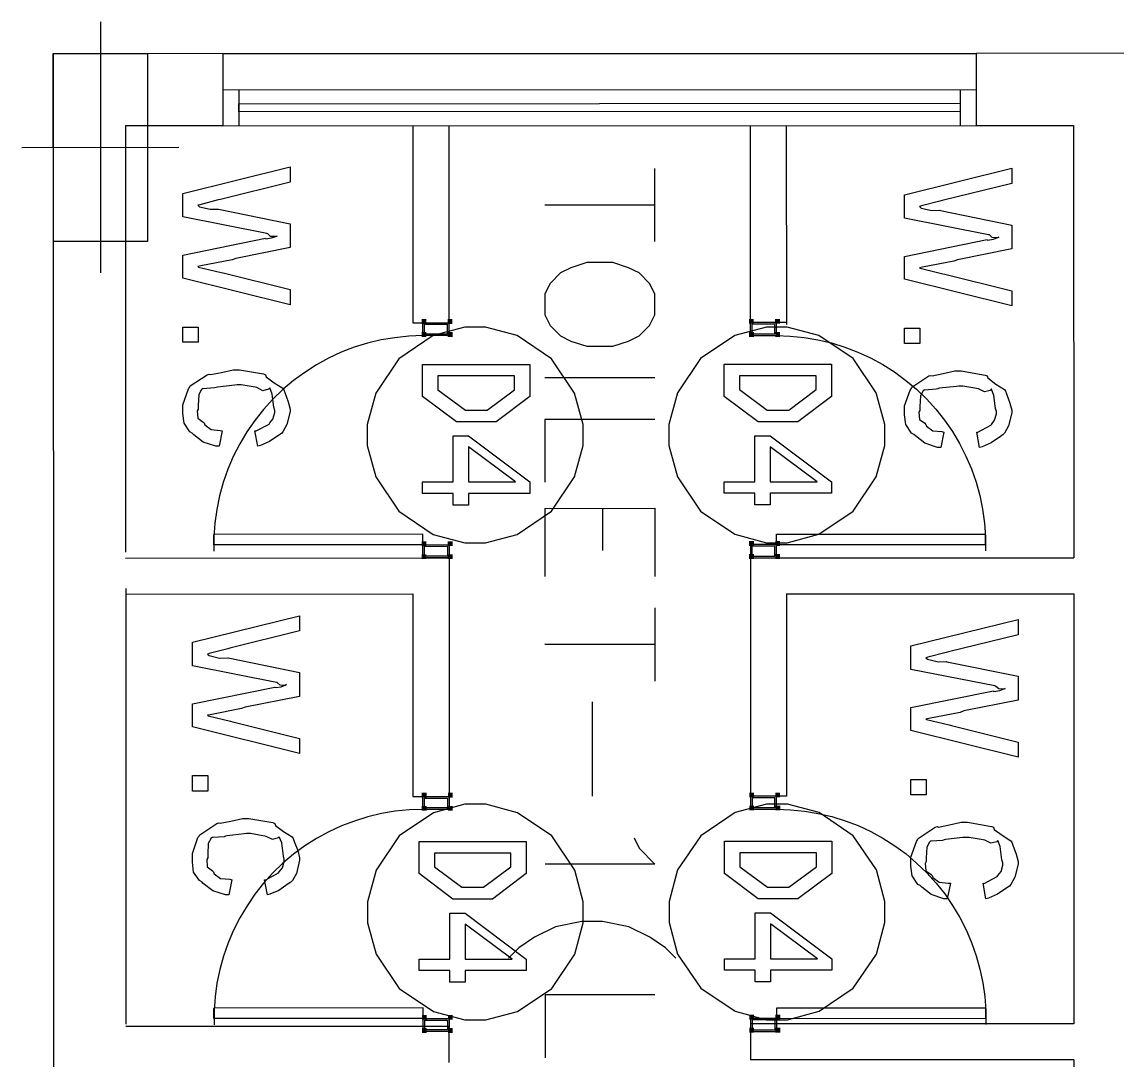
# Model space of a CAD drawing. Extents: x 0 to 23.4, y 0 to 16.5.
# Drawn here: x 2.87 to 3.786, y 14.188 to 15.056 of the extents above; entities that cross this region are included whole.
import ezdxf

# ---------------------------------------------------------------- set-up
doc = ezdxf.new("R2010")
doc.units = 0
doc.layers.get('0').update_dxf_attribs({"linetype": 'CONTINUOUS'})

msp = doc.modelspace()

# ---------------------------------------------------------------- linework, layer by layer
at = {"color": 0}
for points in [[(2.93587, 15.056), (2.93599, 14.846)], [(3.03825, 15.0296), (2.89654, 15.0294)], [(2.89654, 15.0294), (2.89708, 13.7014)], [(3.03825, 15.0296), (3.66813, 15.0297)], [(3.03825, 15.0296), (3.03825, 14.9692)], [(3.80985, 15.0299), (3.66813, 15.0297)], [(3.66813, 15.0297), (3.66813, 14.9694)], [(3.03825, 14.9993), (3.66813, 14.9996)], [(3.05165, 14.9993), (3.05171, 14.9692)], [(3.65474, 14.9996), (3.65474, 14.9694)], [(3.03825, 14.9692), (2.95692, 14.969)], [(2.95692, 14.969), (2.95703, 14.6124)], [(3.03825, 14.9692), (3.66813, 14.9694)], [(3.19706, 14.9692), (3.1971, 14.8044)], [(3.22721, 14.9692), (3.22732, 14.8044)], [(3.47917, 14.9693), (3.47928, 14.8028)], [(3.50939, 14.9693), (3.50944, 14.8028)], [(3.66813, 14.9694), (3.74951, 14.9694)], [(3.74951, 14.9694), (3.74968, 14.6079)], [(3.00151, 14.951), (2.87028, 14.9508)], [(3.39931, 14.9335), (3.39931, 14.8722)], [(3.39931, 14.9028), (3.30746, 14.9028)], [(3.1971, 14.8044), (3.22732, 14.8044)], [(3.20546, 14.7936), (3.20546, 14.8044)], [(3.20546, 14.7936), (3.20546, 14.8044)], [(3.20546, 14.8044), (3.22732, 14.8044)], [(3.20546, 14.8044), (3.22732, 14.8044)], [(3.20682, 14.7949), (3.20682, 14.8031)], [(3.20682, 14.8031), (3.22592, 14.8031)], [(3.22592, 14.8031), (3.22592, 14.7949)], [(3.22732, 14.8044), (3.22732, 14.7936)], [(3.22732, 14.8044), (3.22732, 14.7936)], [(3.47928, 14.8046), (3.47928, 14.7936)], [(3.47928, 14.8046), (3.47928, 14.7936)], [(3.50108, 14.8046), (3.47928, 14.8046)], [(3.50108, 14.8046), (3.47928, 14.8046)], [(3.50944, 14.8046), (3.47928, 14.8046)], [(3.48062, 14.8032), (3.48062, 14.795)], [(3.49972, 14.8032), (3.48062, 14.8032)], [(3.49972, 14.795), (3.49972, 14.8032)], [(3.50114, 14.7936), (3.50108, 14.8046)], [(3.50114, 14.7936), (3.50108, 14.8046)], [(3.20546, 14.7936), (3.19379, 14.7932), (3.18218, 14.7919), (3.17068, 14.79), (3.15935, 14.7874), (3.14822, 14.7839), (3.13732, 14.7797), (3.12674, 14.7749), (3.11654, 14.7692), (3.10672, 14.7629), (3.09728, 14.756), (3.08838, 14.7485), (3.07997, 14.7404), (3.07215, 14.7318), (3.06494, 14.7226), (3.05832, 14.7131), (3.05236, 14.7031), (3.04704, 14.6926), (3.04249, 14.6819), (3.03863, 14.6708), (3.03554, 14.6597), (3.03315, 14.6482), (3.03157, 14.6367), (3.03076, 14.625), (3.03076, 14.6133)], [(3.22732, 14.7936), (3.20546, 14.7936)], [(3.22732, 14.7936), (3.20546, 14.7936)], [(3.22592, 14.7949), (3.20682, 14.7949)], [(3.47928, 14.7936), (3.50114, 14.7936)], [(3.47928, 14.7936), (3.50114, 14.7936)], [(3.48062, 14.795), (3.49972, 14.795)], [(3.50114, 14.7936), (3.51275, 14.7933), (3.52436, 14.7921), (3.53586, 14.7901), (3.54719, 14.7875), (3.55838, 14.784), (3.56922, 14.7799), (3.57981, 14.775), (3.59006, 14.7694), (3.59988, 14.7632), (3.60932, 14.7562), (3.61822, 14.7488), (3.62663, 14.7407), (3.63444, 14.7321), (3.64171, 14.7229), (3.64833, 14.7133), (3.65429, 14.7033), (3.65961, 14.6929), (3.66417, 14.6822), (3.66803, 14.6711), (3.67117, 14.66), (3.6735, 14.6485), (3.67513, 14.6369), (3.67594, 14.6253), (3.676, 14.6136)], [(3.30751, 14.7585), (3.39936, 14.7585)], [(3.39942, 14.7235), (3.30757, 14.7235), (3.30757, 14.671)], [(3.30757, 14.649), (3.39942, 14.6492), (3.39947, 14.5922)], [(3.30757, 14.649), (3.30761, 14.5922)], [(3.35568, 14.649), (3.35568, 14.614)], [(3.20551, 14.6275), (3.03065, 14.6274)], [(3.03065, 14.6186), (3.03065, 14.6274)], [(3.20551, 14.6186), (3.20551, 14.6275)], [(3.50119, 14.6275), (3.67606, 14.6276)], [(3.50119, 14.6188), (3.50119, 14.6275)], [(3.67606, 14.6189), (3.67606, 14.6276)], [(3.20551, 14.6186), (3.03065, 14.6186)], [(3.20551, 14.6186), (3.22738, 14.6188)], [(3.20551, 14.6186), (3.22738, 14.6188)], [(3.20551, 14.6078), (3.20551, 14.6186)], [(3.20551, 14.6078), (3.20551, 14.6186)], [(3.20688, 14.6092), (3.20688, 14.6174)], [(3.20688, 14.6174), (3.22601, 14.6174)], [(3.22601, 14.6174), (3.22601, 14.6092)], [(3.22738, 14.6188), (3.22738, 14.6078)], [(3.22738, 14.6188), (3.22738, 14.6078)], [(3.47933, 14.6188), (3.47933, 14.6079)], [(3.47933, 14.6188), (3.47933, 14.6079)], [(3.50119, 14.6188), (3.47933, 14.6188)], [(3.50119, 14.6188), (3.47933, 14.6188)], [(3.49983, 14.6175), (3.48068, 14.6174)], [(3.48068, 14.6174), (3.48068, 14.6092)], [(3.49983, 14.6093), (3.49983, 14.6175)], [(3.50119, 14.6188), (3.67606, 14.6189)], [(3.50119, 14.6079), (3.50119, 14.6188)], [(3.50119, 14.6079), (3.50119, 14.6188)], [(2.95703, 14.6076), (3.22738, 14.6078)], [(3.22738, 14.6078), (3.20551, 14.6078)], [(3.22738, 14.6078), (3.20551, 14.6078)], [(3.22601, 14.6092), (3.20688, 14.6092)], [(3.22738, 14.6078), (3.22749, 14.4065)], [(3.47933, 14.6079), (3.47944, 14.4085)], [(3.47933, 14.6079), (3.74968, 14.6079)], [(3.47933, 14.6079), (3.50119, 14.6079)], [(3.47933, 14.6079), (3.50119, 14.6079)], [(3.48068, 14.6092), (3.49983, 14.6093)], [(2.95708, 14.5822), (2.95725, 14.2178)], [(3.50956, 14.5776), (3.74968, 14.5778)], [(3.74968, 14.5778), (3.74972, 14.4222)], [(2.95708, 14.5775), (3.19721, 14.5776)], [(2.95708, 14.5724), (2.95725, 14.2178)], [(3.19721, 14.5776), (3.19726, 14.4083)], [(3.50956, 14.5776), (3.5096, 14.4085)], [(3.39947, 14.566), (3.39947, 14.5047)], [(3.39947, 14.5354), (3.30761, 14.5354)], [(3.347, 14.4872), (3.34706, 14.4085)], [(3.74972, 14.4393), (3.74983, 14.2181)], [(3.19726, 14.4083), (3.22749, 14.4083)], [(3.20562, 14.3974), (3.20562, 14.4083)], [(3.20562, 14.3974), (3.20562, 14.4083)], [(3.20562, 14.4083), (3.22749, 14.4083)], [(3.20562, 14.4083), (3.22749, 14.4083)], [(3.20697, 14.3987), (3.20697, 14.4069)], [(3.20697, 14.4069), (3.22613, 14.4069)], [(3.22613, 14.4069), (3.22613, 14.3987)], [(3.22749, 14.4083), (3.22749, 14.3974)], [(3.22749, 14.4083), (3.22749, 14.3974)], [(3.47944, 14.4085), (3.47944, 14.3975)], [(3.47944, 14.4085), (3.47944, 14.3975)], [(3.50131, 14.4085), (3.47944, 14.4085)], [(3.50131, 14.4085), (3.47944, 14.4085)], [(3.5096, 14.4085), (3.47944, 14.4085)], [(3.48079, 14.4071), (3.48079, 14.3989)], [(3.49989, 14.4071), (3.48079, 14.4071)], [(3.49994, 14.3989), (3.49989, 14.4071)], [(3.50131, 14.3975), (3.50131, 14.4085)], [(3.50131, 14.3975), (3.50131, 14.4085)], [(3.20562, 14.3974), (3.19396, 14.3969), (3.18235, 14.3958), (3.17085, 14.3939), (3.1595, 14.3911), (3.14839, 14.3876), (3.13747, 14.3835), (3.1269, 14.3786), (3.11669, 14.3731), (3.10688, 14.3668), (3.0975, 14.3599), (3.08854, 14.3524), (3.08018, 14.3443), (3.07232, 14.3356), (3.06511, 14.3264), (3.05849, 14.3168), (3.05251, 14.3068), (3.04725, 14.2964), (3.04264, 14.2857), (3.03879, 14.2747), (3.03569, 14.2635), (3.03336, 14.2521), (3.03174, 14.2406), (3.03093, 14.2289), (3.03093, 14.2172)], [(3.22749, 14.3974), (3.20562, 14.3974)], [(3.22749, 14.3974), (3.20562, 14.3974)], [(3.22613, 14.3987), (3.20697, 14.3987)], [(3.47944, 14.3975), (3.50131, 14.3975)], [(3.47944, 14.3975), (3.50131, 14.3975)], [(3.48079, 14.3989), (3.49994, 14.3989)], [(3.50131, 14.3975), (3.51297, 14.3971), (3.52453, 14.396), (3.53603, 14.394), (3.54736, 14.3914), (3.55854, 14.3879), (3.56939, 14.3838), (3.57997, 14.3788), (3.59022, 14.3732), (3.60004, 14.3669), (3.60949, 14.3601), (3.61838, 14.3525), (3.62679, 14.3444), (3.6346, 14.3358), (3.64187, 14.3267), (3.64849, 14.3171), (3.65446, 14.3071), (3.65978, 14.2967), (3.66433, 14.286), (3.66818, 14.275), (3.67133, 14.2637), (3.67367, 14.2524), (3.67529, 14.2408), (3.67611, 14.2292), (3.67617, 14.2175)], [(3.38206, 14.3735), (3.38644, 14.3649), (3.39958, 14.3517), (3.30767, 14.3517)], [(3.4171, 14.2729), (3.40831, 14.2817), (3.39518, 14.2904), (3.37771, 14.2992), (3.35585, 14.3036), (3.33832, 14.3036), (3.31646, 14.2992), (3.29899, 14.2904), (3.28586, 14.2817), (3.27713, 14.2729)], [(3.39958, 14.2424), (3.30772, 14.2424), (3.30778, 14.1897)], [(3.20568, 14.2313), (3.03082, 14.2311)], [(3.03082, 14.2225), (3.03082, 14.2311)], [(3.20568, 14.2225), (3.20568, 14.2313)], [(3.50136, 14.2226), (3.50136, 14.2314)], [(3.50136, 14.2314), (3.67622, 14.2314)], [(3.67622, 14.2228), (3.67622, 14.2314)], [(3.20568, 14.2225), (3.03082, 14.2225)], [(3.20568, 14.2115), (3.20568, 14.2225)], [(3.20568, 14.2115), (3.20568, 14.2225)], [(3.20568, 14.2225), (3.22754, 14.2225)], [(3.20568, 14.2225), (3.22754, 14.2225)], [(3.20708, 14.2129), (3.20703, 14.2211)], [(3.20703, 14.2211), (3.22618, 14.2211)], [(3.22618, 14.2211), (3.22618, 14.2129)], [(3.22754, 14.2225), (3.22754, 14.2115)], [(3.22754, 14.2225), (3.22754, 14.2115)], [(3.47949, 14.2226), (3.47949, 14.2117)], [(3.47949, 14.2226), (3.47949, 14.2117)], [(3.50136, 14.2226), (3.47949, 14.2226)], [(3.50136, 14.2226), (3.47949, 14.2226)], [(3.48085, 14.2213), (3.48085, 14.2131)], [(3.5, 14.2213), (3.48085, 14.2213)], [(3.5, 14.2131), (3.5, 14.2213)], [(3.50136, 14.2226), (3.67622, 14.2228)], [(3.50136, 14.2117), (3.50136, 14.2226)], [(3.50136, 14.2117), (3.50136, 14.2226)], [(2.95725, 14.216), (3.22754, 14.216)], [(3.22618, 14.2129), (3.20708, 14.2129)], [(3.22754, 14.1858), (3.22754, 14.216)], [(3.74983, 14.2181), (3.47949, 14.2181)], [(3.47949, 14.2181), (3.47949, 14.1878)], [(3.47949, 14.2117), (3.50136, 14.2117)], [(3.47949, 14.2117), (3.50136, 14.2117)], [(3.48085, 14.2131), (3.5, 14.2131)], [(3.22754, 14.2115), (3.20568, 14.2115)], [(3.22754, 14.2115), (3.20568, 14.2115)], [(3.74983, 14.1879), (3.47949, 14.1878)], [(3.74983, 14.1879), (3.75006, 13.7018)]]:
    msp.add_lwpolyline(points, dxfattribs=at)
for points in [[(2.89649, 15.0297), (2.97526, 15.0297), (2.97532, 14.8722), (2.8966, 14.8722), (2.89649, 15.0297)], [(2.89649, 15.0297), (2.97526, 15.0297), (2.97532, 14.8722), (2.8966, 14.8722), (2.89649, 15.0297)], [(2.97532, 14.8722), (2.8966, 14.8722), (2.89649, 15.0297), (2.97526, 15.0297), (2.97532, 14.8722)], [(3.05165, 14.9808), (3.05165, 14.9876), (3.65474, 14.9879), (3.65474, 14.9811), (3.05165, 14.9808)], [(3.05165, 14.9808), (3.05165, 14.9876), (3.65474, 14.9879), (3.65474, 14.9811), (3.05165, 14.9808)], [(3.00483, 14.9126), (3.09446, 14.9347), (3.09446, 14.9219), (3.03629, 14.9076), (3.0344, 14.9071), (3.01893, 14.9031), (3.01742, 14.9026), (3.01882, 14.9014), (3.02761, 14.8993), (3.03435, 14.8994), (3.03478, 14.8993), (3.09446, 14.8872), (3.09446, 14.8672), (3.0491, 14.8582), (3.04596, 14.8569), (3.01981, 14.8519), (3.01742, 14.8514), (3.01801, 14.851), (3.03678, 14.8465), (3.03868, 14.846), (3.09446, 14.8321), (3.09446, 14.8194), (3.00483, 14.8418), (3.00483, 14.861), (3.07383, 14.875), (3.07422, 14.8746), (3.0791, 14.8753), (3.0835, 14.8769), (3.08361, 14.8769), (3.08251, 14.8764), (3.07824, 14.8765), (3.07585, 14.8788), (3.07514, 14.879), (3.00483, 14.8929), (3.00483, 14.9126)], [(3.60824, 14.9115), (3.69786, 14.9337), (3.69786, 14.9208), (3.63971, 14.9065), (3.63781, 14.9061), (3.62235, 14.9021), (3.62082, 14.9015), (3.62224, 14.9003), (3.63103, 14.8982), (3.63775, 14.8985), (3.63818, 14.8983), (3.69786, 14.8861), (3.69786, 14.8663), (3.6525, 14.8571), (3.64936, 14.856), (3.62321, 14.8508), (3.62082, 14.8504), (3.62142, 14.85), (3.64019, 14.8454), (3.64208, 14.845), (3.69786, 14.8311), (3.69786, 14.8185), (3.60824, 14.8408), (3.60824, 14.8599), (3.67725, 14.874), (3.67763, 14.8735), (3.68251, 14.8742), (3.6869, 14.876), (3.68701, 14.876), (3.68593, 14.8754), (3.68164, 14.8756), (3.67925, 14.8778), (3.67854, 14.8779), (3.60824, 14.8918), (3.60824, 14.9115)], [(3.39936, 14.8285), (3.39497, 14.8372), (3.38624, 14.846), (3.3775, 14.8503), (3.36436, 14.8547), (3.3425, 14.8547), (3.32937, 14.8503), (3.32058, 14.846), (3.31185, 14.8372), (3.30751, 14.8285), (3.30751, 14.811), (3.3119, 14.8022), (3.32064, 14.7935), (3.32937, 14.789), (3.3425, 14.7847), (3.36436, 14.7847), (3.3775, 14.789), (3.38624, 14.7935), (3.39497, 14.8022), (3.39936, 14.811), (3.39936, 14.8285)], [(3.00483, 14.8008), (3.01764, 14.8008), (3.01764, 14.7881), (3.00483, 14.7881), (3.00483, 14.8008)], [(3.33951, 14.7104), (3.33951, 14.7193), (3.33242, 14.7456), (3.3131, 14.7743), (3.2844, 14.7936), (3.25803, 14.8007), (3.24929, 14.8007), (3.2405, 14.8007), (3.21414, 14.7936), (3.18549, 14.7743), (3.16613, 14.7456), (3.15907, 14.7193), (3.15907, 14.7104), (3.15907, 14.7017), (3.16613, 14.6754), (3.18549, 14.6467), (3.21414, 14.6274), (3.2405, 14.6203), (3.24929, 14.6203), (3.25803, 14.6203), (3.2844, 14.6274), (3.3131, 14.6467), (3.33242, 14.6754), (3.33951, 14.7017), (3.33951, 14.7104)], [(3.59169, 14.7106), (3.59169, 14.7193), (3.58458, 14.7457), (3.56526, 14.7744), (3.53657, 14.7938), (3.51025, 14.8008), (3.50151, 14.8008), (3.49274, 14.8008), (3.46636, 14.7938), (3.43767, 14.7744), (3.41835, 14.7457), (3.41129, 14.7193), (3.41129, 14.7106), (3.41129, 14.7018), (3.41835, 14.6754), (3.43767, 14.6468), (3.46636, 14.6275), (3.49274, 14.6203), (3.50151, 14.6203), (3.51025, 14.6203), (3.53657, 14.6275), (3.56526, 14.6468), (3.58458, 14.6754), (3.59169, 14.7018), (3.59169, 14.7106)], [(3.60824, 14.7999), (3.62104, 14.7999), (3.62104, 14.7869), (3.60824, 14.7869), (3.60824, 14.7999)], [(3.03782, 14.714), (3.03521, 14.7011), (3.0325, 14.7011), (3.02181, 14.7046), (3.01394, 14.7107), (3.01264, 14.7121), (3.01069, 14.7131), (3.00581, 14.7203), (3.00483, 14.7285), (3.00483, 14.7311), (3.00483, 14.7358), (3.0095, 14.749), (3.01047, 14.7503), (3.01096, 14.7515), (3.02517, 14.7608), (3.02696, 14.7615), (3.02806, 14.7611), (3.03711, 14.7629), (3.04688, 14.7651), (3.05018, 14.7651), (3.05214, 14.7651), (3.07215, 14.7617), (3.07383, 14.7608), (3.07437, 14.7592), (3.08106, 14.7542), (3.08838, 14.7496), (3.08925, 14.7483), (3.09, 14.746), (3.09299, 14.7383), (3.09446, 14.7322), (3.09446, 14.7303), (3.09392, 14.7278), (3.09185, 14.7192), (3.08849, 14.7131), (3.08729, 14.7118), (3.08501, 14.7103), (3.07721, 14.705), (3.06967, 14.7017), (3.06754, 14.7011), (3.06515, 14.714), (3.06614, 14.7139), (3.07688, 14.7197), (3.07753, 14.7206), (3.07753, 14.7206), (3.08018, 14.7237), (3.08165, 14.7293), (3.08165, 14.7311), (3.081, 14.7337), (3.07958, 14.7447), (3.07747, 14.7499), (3.07731, 14.7497), (3.07656, 14.7488), (3.07172, 14.7475), (3.06662, 14.7501), (3.06538, 14.7504), (3.06369, 14.7507), (3.05354, 14.7524), (3.05018, 14.7524), (3.04818, 14.7522), (3.03385, 14.7506), (3.03261, 14.7503), (3.03131, 14.7499), (3.02192, 14.7492), (3.02132, 14.7493), (3.02046, 14.7485), (3.01818, 14.7443), (3.01764, 14.7353), (3.01764, 14.7322), (3.01682, 14.7307), (3.01725, 14.7246), (3.02175, 14.7213), (3.02262, 14.7206), (3.02311, 14.7189), (3.02849, 14.715), (3.03614, 14.7143), (3.03782, 14.714)], [(3.20535, 14.7696), (3.29497, 14.7696), (3.29497, 14.7497), (3.29497, 14.7428), (3.26676, 14.7215), (3.25049, 14.7215), (3.23356, 14.7215), (3.20535, 14.7428), (3.20535, 14.7486), (3.20535, 14.7696)], [(3.45757, 14.7697), (3.54719, 14.7697), (3.54719, 14.7497), (3.54719, 14.7428), (3.51899, 14.7215), (3.50271, 14.7215), (3.48579, 14.7215), (3.45757, 14.7428), (3.45757, 14.7488), (3.45757, 14.7697)], [(3.64122, 14.7129), (3.63861, 14.7001), (3.6359, 14.7001), (3.62522, 14.7036), (3.61735, 14.7097), (3.61604, 14.711), (3.6141, 14.7121), (3.60921, 14.7193), (3.60824, 14.7275), (3.60824, 14.7301), (3.60824, 14.7349), (3.6129, 14.7481), (3.61388, 14.7492), (3.61436, 14.7504), (3.62858, 14.7599), (3.63037, 14.7604), (3.63146, 14.7601), (3.64051, 14.7618), (3.65028, 14.7642), (3.6536, 14.7642), (3.65554, 14.7642), (3.67557, 14.7606), (3.67725, 14.7599), (3.67779, 14.7582), (3.68446, 14.7531), (3.69179, 14.7486), (3.69265, 14.7472), (3.69342, 14.7449), (3.6964, 14.7372), (3.69786, 14.7313), (3.69786, 14.7292), (3.69732, 14.7267), (3.69526, 14.7182), (3.69189, 14.7121), (3.69069, 14.7108), (3.68842, 14.7093), (3.68061, 14.7039), (3.67307, 14.7007), (3.67096, 14.7001), (3.66857, 14.7129), (3.66954, 14.7129), (3.68028, 14.7188), (3.68093, 14.7194), (3.68093, 14.7194), (3.6836, 14.7228), (3.68506, 14.7282), (3.68506, 14.7301), (3.6844, 14.7326), (3.683, 14.7436), (3.68088, 14.7488), (3.68072, 14.7488), (3.67996, 14.7478), (3.67513, 14.7465), (3.67003, 14.749), (3.66878, 14.7494), (3.6671, 14.7497), (3.65696, 14.7514), (3.6536, 14.7514), (3.65158, 14.7512), (3.63726, 14.7496), (3.63601, 14.7492), (3.63471, 14.7488), (3.62532, 14.7481), (3.62472, 14.7483), (3.62386, 14.7475), (3.62158, 14.7432), (3.62104, 14.7342), (3.62104, 14.7311), (3.62022, 14.7297), (3.62067, 14.7236), (3.62517, 14.7203), (3.62603, 14.7194), (3.62651, 14.7178), (3.63189, 14.714), (3.63954, 14.7133), (3.64122, 14.7129)], [(3.21815, 14.7599), (3.21815, 14.749), (3.21815, 14.7483), (3.24115, 14.7313), (3.25071, 14.7313), (3.25917, 14.7313), (3.28217, 14.7483), (3.28217, 14.7493), (3.28217, 14.7599), (3.21815, 14.7599)], [(3.47038, 14.76), (3.47038, 14.7492), (3.47038, 14.7485), (3.49337, 14.7314), (3.50293, 14.7314), (3.51139, 14.7314), (3.5344, 14.7485), (3.5344, 14.7493), (3.5344, 14.76), (3.47038, 14.76)], [(3.20535, 14.6712), (3.23096, 14.6712), (3.23096, 14.7097), (3.24376, 14.7097), (3.29497, 14.6712), (3.29497, 14.6617), (3.24376, 14.6617), (3.24376, 14.6519), (3.23096, 14.6519), (3.23096, 14.6617), (3.20535, 14.6617), (3.20535, 14.6712)], [(3.45757, 14.6714), (3.48318, 14.6714), (3.48318, 14.7099), (3.49599, 14.7099), (3.54719, 14.6714), (3.54719, 14.6618), (3.49599, 14.6618), (3.49599, 14.6521), (3.48318, 14.6521), (3.48318, 14.6618), (3.45757, 14.6618), (3.45757, 14.6714)], [(3.24376, 14.6712), (3.28304, 14.6712), (3.24376, 14.7006), (3.24376, 14.6712)], [(3.49599, 14.6714), (3.53526, 14.6714), (3.49599, 14.7007), (3.49599, 14.6714)], [(3.01281, 14.5372), (3.10243, 14.5594), (3.10243, 14.5467), (3.04426, 14.5322), (3.04237, 14.5318), (3.0269, 14.5278), (3.02539, 14.5272), (3.02681, 14.5261), (3.0356, 14.5239), (3.04232, 14.5242), (3.04275, 14.524), (3.10243, 14.5119), (3.10243, 14.4919), (3.05707, 14.4828), (3.05393, 14.4817), (3.02778, 14.4765), (3.02539, 14.4761), (3.02599, 14.4757), (3.04476, 14.4711), (3.04665, 14.4707), (3.10243, 14.4568), (3.10243, 14.4442), (3.01281, 14.4665), (3.01281, 14.4856), (3.08182, 14.4997), (3.08219, 14.4993), (3.08708, 14.4999), (3.09147, 14.5017), (3.09158, 14.5017), (3.0905, 14.5011), (3.08621, 14.5012), (3.08382, 14.5035), (3.08311, 14.5036), (3.01281, 14.5175), (3.01281, 14.5372)], [(3.61356, 14.5342), (3.70318, 14.5563), (3.70318, 14.5435), (3.64501, 14.5292), (3.64312, 14.5286), (3.62765, 14.5246), (3.62614, 14.5242), (3.62756, 14.5229), (3.63633, 14.5208), (3.64307, 14.521), (3.6435, 14.5208), (3.70318, 14.5088), (3.70318, 14.4887), (3.65782, 14.4797), (3.65468, 14.4785), (3.62853, 14.4735), (3.62614, 14.4729), (3.62674, 14.4725), (3.64551, 14.4681), (3.6474, 14.4675), (3.70318, 14.4536), (3.70318, 14.441), (3.61356, 14.4633), (3.61356, 14.4825), (3.68257, 14.4965), (3.68294, 14.4961), (3.68782, 14.4968), (3.69222, 14.4985), (3.69233, 14.4985), (3.69125, 14.4979), (3.68696, 14.4981), (3.68457, 14.5003), (3.68386, 14.5006), (3.61356, 14.5144), (3.61356, 14.5342)], [(3.01281, 14.4256), (3.02561, 14.4256), (3.02561, 14.4126), (3.01281, 14.4126), (3.01281, 14.4256)], [(3.61356, 14.4224), (3.62636, 14.4224), (3.62636, 14.4096), (3.61356, 14.4096), (3.61356, 14.4224)], [(3.33968, 14.3114), (3.33968, 14.3201), (3.33257, 14.3465), (3.31326, 14.3753), (3.28456, 14.3946), (3.25825, 14.4017), (3.24951, 14.4017), (3.24072, 14.4017), (3.21436, 14.3946), (3.18565, 14.3753), (3.16635, 14.3465), (3.15929, 14.3201), (3.15929, 14.3114), (3.15929, 14.3026), (3.16635, 14.2763), (3.18565, 14.2476), (3.21436, 14.2283), (3.24072, 14.2213), (3.24951, 14.2213), (3.25825, 14.2213), (3.28456, 14.2283), (3.31326, 14.2476), (3.33257, 14.2763), (3.33968, 14.3026), (3.33968, 14.3114)], [(3.5919, 14.3115), (3.5919, 14.3203), (3.58479, 14.3467), (3.56543, 14.3753), (3.53678, 14.3947), (3.51042, 14.4018), (3.50168, 14.4018), (3.49289, 14.4018), (3.46653, 14.3947), (3.43782, 14.3753), (3.41851, 14.3467), (3.41146, 14.3203), (3.41146, 14.3115), (3.41146, 14.3028), (3.41851, 14.2764), (3.43782, 14.2478), (3.46653, 14.2285), (3.49289, 14.2213), (3.50168, 14.2213), (3.51042, 14.2213), (3.53678, 14.2285), (3.56543, 14.2478), (3.58479, 14.2764), (3.5919, 14.3028), (3.5919, 14.3115)], [(3.04579, 14.3386), (3.04318, 14.3258), (3.04047, 14.3258), (3.02979, 14.3293), (3.02192, 14.3354), (3.02061, 14.3367), (3.01867, 14.3378), (3.01378, 14.345), (3.01281, 14.3532), (3.01281, 14.3558), (3.01281, 14.3606), (3.01747, 14.3738), (3.01844, 14.3749), (3.01893, 14.3761), (3.03315, 14.3856), (3.03494, 14.3861), (3.03603, 14.3858), (3.04508, 14.3875), (3.05485, 14.3899), (3.05815, 14.3899), (3.06011, 14.3899), (3.08014, 14.3863), (3.08182, 14.3856), (3.08236, 14.3839), (3.08903, 14.3788), (3.09635, 14.3743), (3.09722, 14.3729), (3.09799, 14.3706), (3.10097, 14.3629), (3.10243, 14.3569), (3.10243, 14.3549), (3.10189, 14.3525), (3.09983, 14.3439), (3.09646, 14.3378), (3.09526, 14.3365), (3.09299, 14.335), (3.08518, 14.3296), (3.07764, 14.3264), (3.07553, 14.3258), (3.07314, 14.3386), (3.07411, 14.3386), (3.08485, 14.3444), (3.0855, 14.3451), (3.0855, 14.3451), (3.08817, 14.3485), (3.08963, 14.3539), (3.08963, 14.3558), (3.08897, 14.3583), (3.08757, 14.3693), (3.08544, 14.3744), (3.08529, 14.3744), (3.08453, 14.3735), (3.07969, 14.3722), (3.0746, 14.3747), (3.07335, 14.3751), (3.07167, 14.3754), (3.06153, 14.3771), (3.05817, 14.3771), (3.05615, 14.3769), (3.04183, 14.3753), (3.04058, 14.3749), (3.03928, 14.3744), (3.02989, 14.3738), (3.02929, 14.374), (3.02843, 14.3732), (3.02615, 14.3689), (3.02561, 14.3599), (3.02561, 14.3569), (3.02479, 14.3554), (3.02522, 14.3493), (3.02974, 14.346), (3.0306, 14.3451), (3.03108, 14.3435), (3.03646, 14.3397), (3.04411, 14.339), (3.04579, 14.3386)], [(3.64654, 14.3356), (3.64393, 14.3226), (3.64122, 14.3226), (3.63053, 14.3261), (3.62267, 14.3322), (3.62136, 14.3336), (3.61942, 14.3346), (3.61453, 14.3418), (3.61356, 14.35), (3.61356, 14.3526), (3.61356, 14.3574), (3.61822, 14.3706), (3.61919, 14.3718), (3.61968, 14.3731), (3.6339, 14.3824), (3.63569, 14.3831), (3.63678, 14.3826), (3.64583, 14.3844), (3.6556, 14.3867), (3.6589, 14.3867), (3.66086, 14.3867), (3.68088, 14.3832), (3.68257, 14.3824), (3.68311, 14.3807), (3.68978, 14.3757), (3.6971, 14.3711), (3.69797, 14.3699), (3.69874, 14.3675), (3.70171, 14.3599), (3.70318, 14.3537), (3.70318, 14.3518), (3.70264, 14.3493), (3.70057, 14.3407), (3.69721, 14.3346), (3.69601, 14.3333), (3.69374, 14.3318), (3.68593, 14.3265), (3.67839, 14.3232), (3.67626, 14.3226), (3.67389, 14.3356), (3.67486, 14.3354), (3.6856, 14.3412), (3.68625, 14.3421), (3.68625, 14.3421), (3.68892, 14.3453), (3.69038, 14.3508), (3.69038, 14.3526), (3.68972, 14.3553), (3.68832, 14.3663), (3.68619, 14.3714), (3.68604, 14.3712), (3.68528, 14.3703), (3.68044, 14.369), (3.67535, 14.3717), (3.6741, 14.3719), (3.67242, 14.3722), (3.66228, 14.3739), (3.6589, 14.3739), (3.6569, 14.3738), (3.64258, 14.3721), (3.64133, 14.3718), (3.64003, 14.3714), (3.63064, 14.3707), (3.63004, 14.3708), (3.62918, 14.37), (3.6269, 14.3658), (3.62636, 14.3568), (3.62636, 14.3537), (3.62554, 14.3522), (3.62597, 14.3461), (3.63049, 14.3428), (3.63135, 14.3421), (3.63183, 14.3404), (3.63721, 14.3365), (3.64486, 14.3358), (3.64654, 14.3356)], [(3.20236, 14.3706), (3.29199, 14.3706), (3.29199, 14.3507), (3.29199, 14.3438), (3.26378, 14.3224), (3.2475, 14.3224), (3.23058, 14.3224), (3.20236, 14.3438), (3.20236, 14.3496), (3.20236, 14.3706)], [(3.45774, 14.3707), (3.54736, 14.3707), (3.54736, 14.3507), (3.54736, 14.3438), (3.51915, 14.3225), (3.50288, 14.3225), (3.48594, 14.3225), (3.45774, 14.3438), (3.45774, 14.3497), (3.45774, 14.3707)], [(3.21517, 14.3608), (3.21517, 14.35), (3.21517, 14.3493), (3.23817, 14.3322), (3.24772, 14.3322), (3.25618, 14.3322), (3.27919, 14.3493), (3.27919, 14.3501), (3.27919, 14.3608), (3.21517, 14.3608)], [(3.47054, 14.361), (3.47054, 14.3501), (3.47054, 14.3494), (3.49354, 14.3324), (3.5031, 14.3324), (3.51156, 14.3324), (3.53456, 14.3494), (3.53456, 14.3503), (3.53456, 14.361), (3.47054, 14.361)], [(3.20236, 14.2722), (3.22797, 14.2722), (3.22797, 14.3107), (3.24078, 14.3107), (3.29199, 14.2722), (3.29199, 14.2626), (3.24078, 14.2626), (3.24078, 14.2529), (3.22797, 14.2529), (3.22797, 14.2626), (3.20236, 14.2626), (3.20236, 14.2722)], [(3.45774, 14.2724), (3.48335, 14.2724), (3.48335, 14.3108), (3.49615, 14.3108), (3.54736, 14.2724), (3.54736, 14.2628), (3.49615, 14.2628), (3.49615, 14.2531), (3.48335, 14.2531), (3.48335, 14.2628), (3.45774, 14.2628), (3.45774, 14.2724)], [(3.24078, 14.2722), (3.28006, 14.2722), (3.24078, 14.3015), (3.24078, 14.2722)], [(3.49615, 14.2724), (3.53543, 14.2724), (3.49615, 14.3017), (3.49615, 14.2724)]]:
    msp.add_lwpolyline(points, close=True, dxfattribs=at)
at = {"color": 0, "const_width": 0.002}
for points in [[(3.20546, 14.8044), (3.20747, 14.8044), (3.20747, 14.8065), (3.20546, 14.8065), (3.20546, 14.8044)], [(3.20546, 14.8044), (3.20747, 14.8044), (3.20747, 14.8065), (3.20546, 14.8065), (3.20546, 14.8044)], [(3.22732, 14.8044), (3.22928, 14.8044), (3.22928, 14.8065), (3.22732, 14.8065), (3.22732, 14.8044)], [(3.22732, 14.8044), (3.22928, 14.8044), (3.22928, 14.8065), (3.22732, 14.8065), (3.22732, 14.8044)], [(3.47928, 14.8046), (3.48122, 14.8046), (3.48122, 14.8065), (3.47928, 14.8065), (3.47928, 14.8046)], [(3.47928, 14.8046), (3.48122, 14.8046), (3.48122, 14.8065), (3.47928, 14.8065), (3.47928, 14.8046)], [(3.50108, 14.8046), (3.5031, 14.8046), (3.5031, 14.8065), (3.50108, 14.8065), (3.50108, 14.8046)], [(3.50108, 14.8046), (3.5031, 14.8046), (3.5031, 14.8065), (3.50108, 14.8065), (3.50108, 14.8046)], [(3.20546, 14.7936), (3.20747, 14.7936), (3.20747, 14.7956), (3.20546, 14.7956), (3.20546, 14.7936)], [(3.20546, 14.7936), (3.20747, 14.7936), (3.20747, 14.7956), (3.20546, 14.7956), (3.20546, 14.7936)], [(3.22732, 14.7936), (3.22933, 14.7936), (3.22933, 14.7956), (3.22732, 14.7956), (3.22732, 14.7936)], [(3.22732, 14.7936), (3.22933, 14.7936), (3.22933, 14.7956), (3.22732, 14.7956), (3.22732, 14.7936)], [(3.47928, 14.7936), (3.48128, 14.7936), (3.48128, 14.7957), (3.47928, 14.7957), (3.47928, 14.7936)], [(3.47928, 14.7936), (3.48128, 14.7936), (3.48128, 14.7957), (3.47928, 14.7957), (3.47928, 14.7936)], [(3.50114, 14.7936), (3.5031, 14.7936), (3.5031, 14.7957), (3.50114, 14.7957), (3.50114, 14.7936)], [(3.50114, 14.7936), (3.5031, 14.7936), (3.5031, 14.7957), (3.50114, 14.7957), (3.50114, 14.7936)], [(3.20551, 14.6186), (3.20751, 14.6186), (3.20751, 14.6207), (3.20551, 14.6207), (3.20551, 14.6186)], [(3.20551, 14.6186), (3.20751, 14.6186), (3.20751, 14.6207), (3.20551, 14.6207), (3.20551, 14.6186)], [(3.22738, 14.6188), (3.22939, 14.6188), (3.22939, 14.6207), (3.22738, 14.6207), (3.22738, 14.6188)], [(3.22738, 14.6188), (3.22939, 14.6188), (3.22939, 14.6207), (3.22738, 14.6207), (3.22738, 14.6188)], [(3.47933, 14.6188), (3.48133, 14.6188), (3.48133, 14.6208), (3.47933, 14.6208), (3.47933, 14.6188)], [(3.47933, 14.6188), (3.48133, 14.6188), (3.48133, 14.6208), (3.47933, 14.6208), (3.47933, 14.6188)], [(3.50119, 14.6188), (3.50319, 14.6188), (3.50319, 14.6208), (3.50119, 14.6208), (3.50119, 14.6188)], [(3.50119, 14.6188), (3.50319, 14.6188), (3.50319, 14.6208), (3.50119, 14.6208), (3.50119, 14.6188)], [(3.20551, 14.6078), (3.20751, 14.6078), (3.20751, 14.6097), (3.20551, 14.6097), (3.20551, 14.6078)], [(3.20551, 14.6078), (3.20751, 14.6078), (3.20751, 14.6097), (3.20551, 14.6097), (3.20551, 14.6078)], [(3.22738, 14.6078), (3.22939, 14.6078), (3.22939, 14.6097), (3.22738, 14.6097), (3.22738, 14.6078)], [(3.22738, 14.6078), (3.22939, 14.6078), (3.22939, 14.6097), (3.22738, 14.6097), (3.22738, 14.6078)], [(3.47933, 14.6079), (3.48133, 14.6079), (3.48133, 14.6099), (3.47933, 14.6099), (3.47933, 14.6079)], [(3.47933, 14.6079), (3.48133, 14.6079), (3.48133, 14.6099), (3.47933, 14.6099), (3.47933, 14.6079)], [(3.50119, 14.6079), (3.50319, 14.6079), (3.50319, 14.6099), (3.50119, 14.6099), (3.50119, 14.6079)], [(3.50119, 14.6079), (3.50319, 14.6079), (3.50319, 14.6099), (3.50119, 14.6099), (3.50119, 14.6079)], [(3.20562, 14.4083), (3.20763, 14.4083), (3.20763, 14.4103), (3.20562, 14.4103), (3.20562, 14.4083)], [(3.20562, 14.4083), (3.20763, 14.4083), (3.20763, 14.4103), (3.20562, 14.4103), (3.20562, 14.4083)], [(3.22749, 14.4083), (3.22949, 14.4083), (3.22949, 14.4103), (3.22749, 14.4103), (3.22749, 14.4083)], [(3.22749, 14.4083), (3.22949, 14.4083), (3.22949, 14.4103), (3.22749, 14.4103), (3.22749, 14.4083)], [(3.47944, 14.4085), (3.48144, 14.4085), (3.48144, 14.4104), (3.47944, 14.4104), (3.47944, 14.4085)], [(3.47944, 14.4085), (3.48144, 14.4085), (3.48144, 14.4104), (3.47944, 14.4104), (3.47944, 14.4085)], [(3.50131, 14.4085), (3.50325, 14.4085), (3.50325, 14.4104), (3.50131, 14.4104), (3.50131, 14.4085)], [(3.50131, 14.4085), (3.50325, 14.4085), (3.50325, 14.4104), (3.50131, 14.4104), (3.50131, 14.4085)], [(3.20562, 14.3974), (3.20763, 14.3974), (3.20763, 14.3993), (3.20562, 14.3993), (3.20562, 14.3974)], [(3.20562, 14.3974), (3.20763, 14.3974), (3.20763, 14.3993), (3.20562, 14.3993), (3.20562, 14.3974)], [(3.22749, 14.3974), (3.22949, 14.3974), (3.22949, 14.3993), (3.22749, 14.3993), (3.22749, 14.3974)], [(3.22749, 14.3974), (3.22949, 14.3974), (3.22949, 14.3993), (3.22749, 14.3993), (3.22749, 14.3974)], [(3.47944, 14.3975), (3.48144, 14.3975), (3.48144, 14.3994), (3.47944, 14.3994), (3.47944, 14.3975)], [(3.47944, 14.3975), (3.48144, 14.3975), (3.48144, 14.3994), (3.47944, 14.3994), (3.47944, 14.3975)], [(3.50131, 14.3975), (3.50331, 14.3975), (3.50331, 14.3996), (3.50131, 14.3996), (3.50131, 14.3975)], [(3.50131, 14.3975), (3.50331, 14.3975), (3.50331, 14.3996), (3.50131, 14.3996), (3.50131, 14.3975)], [(3.20568, 14.2225), (3.20768, 14.2225), (3.20768, 14.2244), (3.20568, 14.2244), (3.20568, 14.2225)], [(3.20568, 14.2225), (3.20768, 14.2225), (3.20768, 14.2244), (3.20568, 14.2244), (3.20568, 14.2225)], [(3.22754, 14.2225), (3.22954, 14.2225), (3.22954, 14.2244), (3.22754, 14.2244), (3.22754, 14.2225)], [(3.22754, 14.2225), (3.22954, 14.2225), (3.22954, 14.2244), (3.22754, 14.2244), (3.22754, 14.2225)], [(3.47949, 14.2226), (3.4815, 14.2226), (3.4815, 14.2246), (3.47949, 14.2246), (3.47949, 14.2226)], [(3.47949, 14.2226), (3.4815, 14.2226), (3.4815, 14.2246), (3.47949, 14.2246), (3.47949, 14.2226)], [(3.50136, 14.2226), (3.50336, 14.2226), (3.50336, 14.2246), (3.50136, 14.2246), (3.50136, 14.2226)], [(3.50136, 14.2226), (3.50336, 14.2226), (3.50336, 14.2246), (3.50136, 14.2246), (3.50136, 14.2226)], [(3.20568, 14.2115), (3.20768, 14.2115), (3.20768, 14.2136), (3.20568, 14.2136), (3.20568, 14.2115)], [(3.20568, 14.2115), (3.20768, 14.2115), (3.20768, 14.2136), (3.20568, 14.2136), (3.20568, 14.2115)], [(3.22754, 14.2115), (3.22954, 14.2115), (3.22954, 14.2136), (3.22754, 14.2136), (3.22754, 14.2115)], [(3.22754, 14.2115), (3.22954, 14.2115), (3.22954, 14.2136), (3.22754, 14.2136), (3.22754, 14.2115)], [(3.47949, 14.2117), (3.4815, 14.2117), (3.4815, 14.2138), (3.47949, 14.2138), (3.47949, 14.2117)], [(3.47949, 14.2117), (3.4815, 14.2117), (3.4815, 14.2138), (3.47949, 14.2138), (3.47949, 14.2117)], [(3.50136, 14.2117), (3.50336, 14.2117), (3.50336, 14.2138), (3.50136, 14.2138), (3.50136, 14.2117)], [(3.50136, 14.2117), (3.50336, 14.2117), (3.50336, 14.2138), (3.50136, 14.2138), (3.50136, 14.2117)]]:
    msp.add_lwpolyline(points, close=True, dxfattribs=at)

doc.saveas('drawing.dxf')
